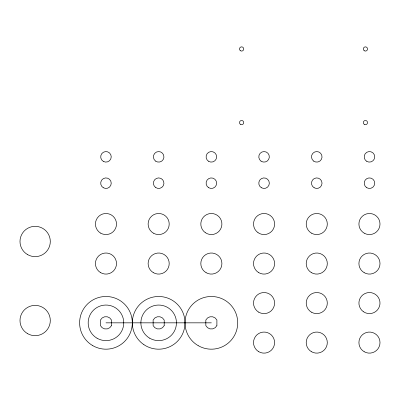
<?xml version="1.0" encoding="UTF-8"?>
<svg xmlns="http://www.w3.org/2000/svg" width="400" height="400" viewBox="0 0 400 400"><rect width="100%" height="100%" fill="white"/><g stroke="black" fill="none" stroke-linecap="round" stroke-linejoin="round"><path stroke-width="0.6" d="M105.965 322.835L211.365 322.835M216.895 325.615L216.895 320.055A6.19 6.19 0 0 0 205.83 320.055L205.83 325.615A6.19 6.19 0 0 0 216.895 325.615M164.2 325.615L164.2 320.055A6.19 6.19 0 0 0 153.13 320.055L153.13 325.615A6.19 6.19 0 0 0 164.2 325.615M111.5 325.615L111.5 320.055A6.19 6.19 0 0 0 100.43 320.055L100.43 325.615A6.19 6.19 0 0 0 111.5 325.615M364.375 50.795A2.11 2.11 0 0 0 367.535 48.97A2.11 2.11 0 0 0 364.375 47.145A2.11 2.11 0 0 0 364.375 50.795M364.375 124.415A2.11 2.11 0 0 0 367.535 122.59A2.11 2.11 0 0 0 364.375 120.765A2.11 2.11 0 0 0 364.375 124.415M240.56 124.415A2.11 2.11 0 0 0 243.72 122.59A2.11 2.11 0 0 0 240.56 120.765A2.11 2.11 0 0 0 240.56 124.415M240.4 50.695A2.11 2.11 0 0 0 243.71 49.16A2.11 2.11 0 0 0 240.725 47.055A2.11 2.11 0 0 0 240.4 50.695M27.575 254.605A15.15 15.15 0 0 0 50.3 241.48A15.15 15.15 0 0 0 27.575 228.36A15.15 15.15 0 0 0 27.575 254.605M27.575 333.65A15.15 15.15 0 0 0 50.3 320.53A15.15 15.15 0 0 0 27.575 307.41A15.15 15.15 0 0 0 27.575 333.65M258.79 351.725A10.54 10.54 0 0 0 274.6 342.6A10.54 10.54 0 0 0 258.79 333.47A10.54 10.54 0 0 0 258.79 351.725M311.49 351.725A10.54 10.54 0 0 0 327.3 342.6A10.54 10.54 0 0 0 311.49 333.47A10.54 10.54 0 0 0 311.49 351.725M364.19 351.725A10.54 10.54 0 0 0 380 342.6A10.54 10.54 0 0 0 364.19 333.47A10.54 10.54 0 0 0 364.19 351.725M257.995 232.645A10.54 10.54 0 0 0 274.56 224.975A10.54 10.54 0 0 0 259.635 214.46A10.54 10.54 0 0 0 257.995 232.645M100.695 272.68A10.54 10.54 0 0 0 116.505 263.55A10.54 10.54 0 0 0 100.695 254.42A10.54 10.54 0 0 0 100.695 272.68M100.695 233.155A10.54 10.54 0 0 0 116.505 224.025A10.54 10.54 0 0 0 100.695 214.9A10.54 10.54 0 0 0 100.695 233.155M153.395 233.155A10.54 10.54 0 0 0 169.205 224.025A10.54 10.54 0 0 0 153.395 214.9A10.54 10.54 0 0 0 153.395 233.155M153.395 272.68A10.54 10.54 0 0 0 169.205 263.55A10.54 10.54 0 0 0 153.395 254.42A10.54 10.54 0 0 0 153.395 272.68M206.095 272.68A10.54 10.54 0 0 0 221.905 263.55A10.54 10.54 0 0 0 206.095 254.42A10.54 10.54 0 0 0 206.095 272.68M205.295 232.645A10.54 10.54 0 0 0 221.86 224.975A10.54 10.54 0 0 0 206.935 214.46A10.54 10.54 0 0 0 205.295 232.645M258.79 272.68A10.54 10.54 0 0 0 274.6 263.55A10.54 10.54 0 0 0 258.79 254.42A10.54 10.54 0 0 0 258.79 272.68M258.79 312.2A10.54 10.54 0 0 0 274.6 303.075A10.54 10.54 0 0 0 258.79 293.945A10.54 10.54 0 0 0 258.79 312.2M311.49 312.2A10.54 10.54 0 0 0 327.3 303.075A10.54 10.54 0 0 0 311.49 293.945A10.54 10.54 0 0 0 311.49 312.2M363.39 311.69A10.54 10.54 0 0 0 379.955 304.02A10.54 10.54 0 0 0 365.03 293.51A10.54 10.54 0 0 0 363.39 311.69M364.19 272.68A10.54 10.54 0 0 0 380 263.55A10.54 10.54 0 0 0 364.19 254.42A10.54 10.54 0 0 0 364.19 272.68M311.49 272.68A10.54 10.54 0 0 0 327.3 263.55A10.54 10.54 0 0 0 311.49 254.42A10.54 10.54 0 0 0 311.49 272.68M311.49 233.155A10.54 10.54 0 0 0 327.3 224.025A10.54 10.54 0 0 0 311.49 214.9A10.54 10.54 0 0 0 311.49 233.155M364.19 233.155A10.54 10.54 0 0 0 380 224.025A10.54 10.54 0 0 0 364.19 214.9A10.54 10.54 0 0 0 364.19 233.155M103.33 161.4A5.27 5.27 0 0 0 111.235 156.835A5.27 5.27 0 0 0 103.33 152.27A5.27 5.27 0 0 0 103.33 161.4M103.33 187.75A5.27 5.27 0 0 0 111.235 183.185A5.27 5.27 0 0 0 103.33 178.62A5.27 5.27 0 0 0 103.33 187.75M155.63 187.495A5.27 5.27 0 0 0 163.915 183.66A5.27 5.27 0 0 0 156.45 178.4A5.27 5.27 0 0 0 155.63 187.495M155.63 161.145A5.27 5.27 0 0 0 163.915 157.31A5.27 5.27 0 0 0 156.45 152.05A5.27 5.27 0 0 0 155.63 161.145M208.73 161.4A5.27 5.27 0 0 0 216.635 156.835A5.27 5.27 0 0 0 208.73 152.27A5.27 5.27 0 0 0 208.73 161.4M208.73 187.75A5.27 5.27 0 0 0 216.635 183.185A5.27 5.27 0 0 0 208.73 178.62A5.27 5.27 0 0 0 208.73 187.75M261.425 187.75A5.27 5.27 0 0 0 269.33 183.185A5.27 5.27 0 0 0 261.425 178.62A5.27 5.27 0 0 0 261.425 187.75M261.03 161.145A5.27 5.27 0 0 0 269.31 157.31A5.27 5.27 0 0 0 261.85 152.05A5.27 5.27 0 0 0 261.03 161.145M313.725 161.145A5.27 5.27 0 0 0 322.01 157.31A5.27 5.27 0 0 0 314.545 152.05A5.27 5.27 0 0 0 313.725 161.145M314.125 187.75A5.27 5.27 0 0 0 322.03 183.185A5.27 5.27 0 0 0 314.125 178.62A5.27 5.27 0 0 0 314.125 187.75M366.825 161.4A5.27 5.27 0 0 0 374.73 156.835A5.27 5.27 0 0 0 366.825 152.27A5.27 5.27 0 0 0 366.825 161.4M366.825 187.75A5.27 5.27 0 0 0 374.73 183.185A5.27 5.27 0 0 0 366.825 178.62A5.27 5.27 0 0 0 366.825 187.75M92.79 345.655A26.35 26.35 0 0 0 132.315 322.835A26.35 26.35 0 0 0 92.79 300.015A26.35 26.35 0 0 0 92.79 345.655M143.895 344.66A26.35 26.35 0 0 0 184.945 324.715A26.35 26.35 0 0 0 147.15 299.135A26.35 26.35 0 0 0 143.895 344.66M198.19 345.655A26.35 26.35 0 0 0 237.715 322.835A26.35 26.35 0 0 0 198.19 300.015A26.35 26.35 0 0 0 198.19 345.655M97.07 338.24A17.785 17.785 0 0 0 123.75 322.835A17.785 17.785 0 0 0 97.07 307.435A17.785 17.785 0 0 0 97.07 338.24M149.77 338.24A17.785 17.785 0 0 0 176.45 322.835A17.785 17.785 0 0 0 149.77 307.435A17.785 17.785 0 0 0 149.77 338.24"/></g></svg>
